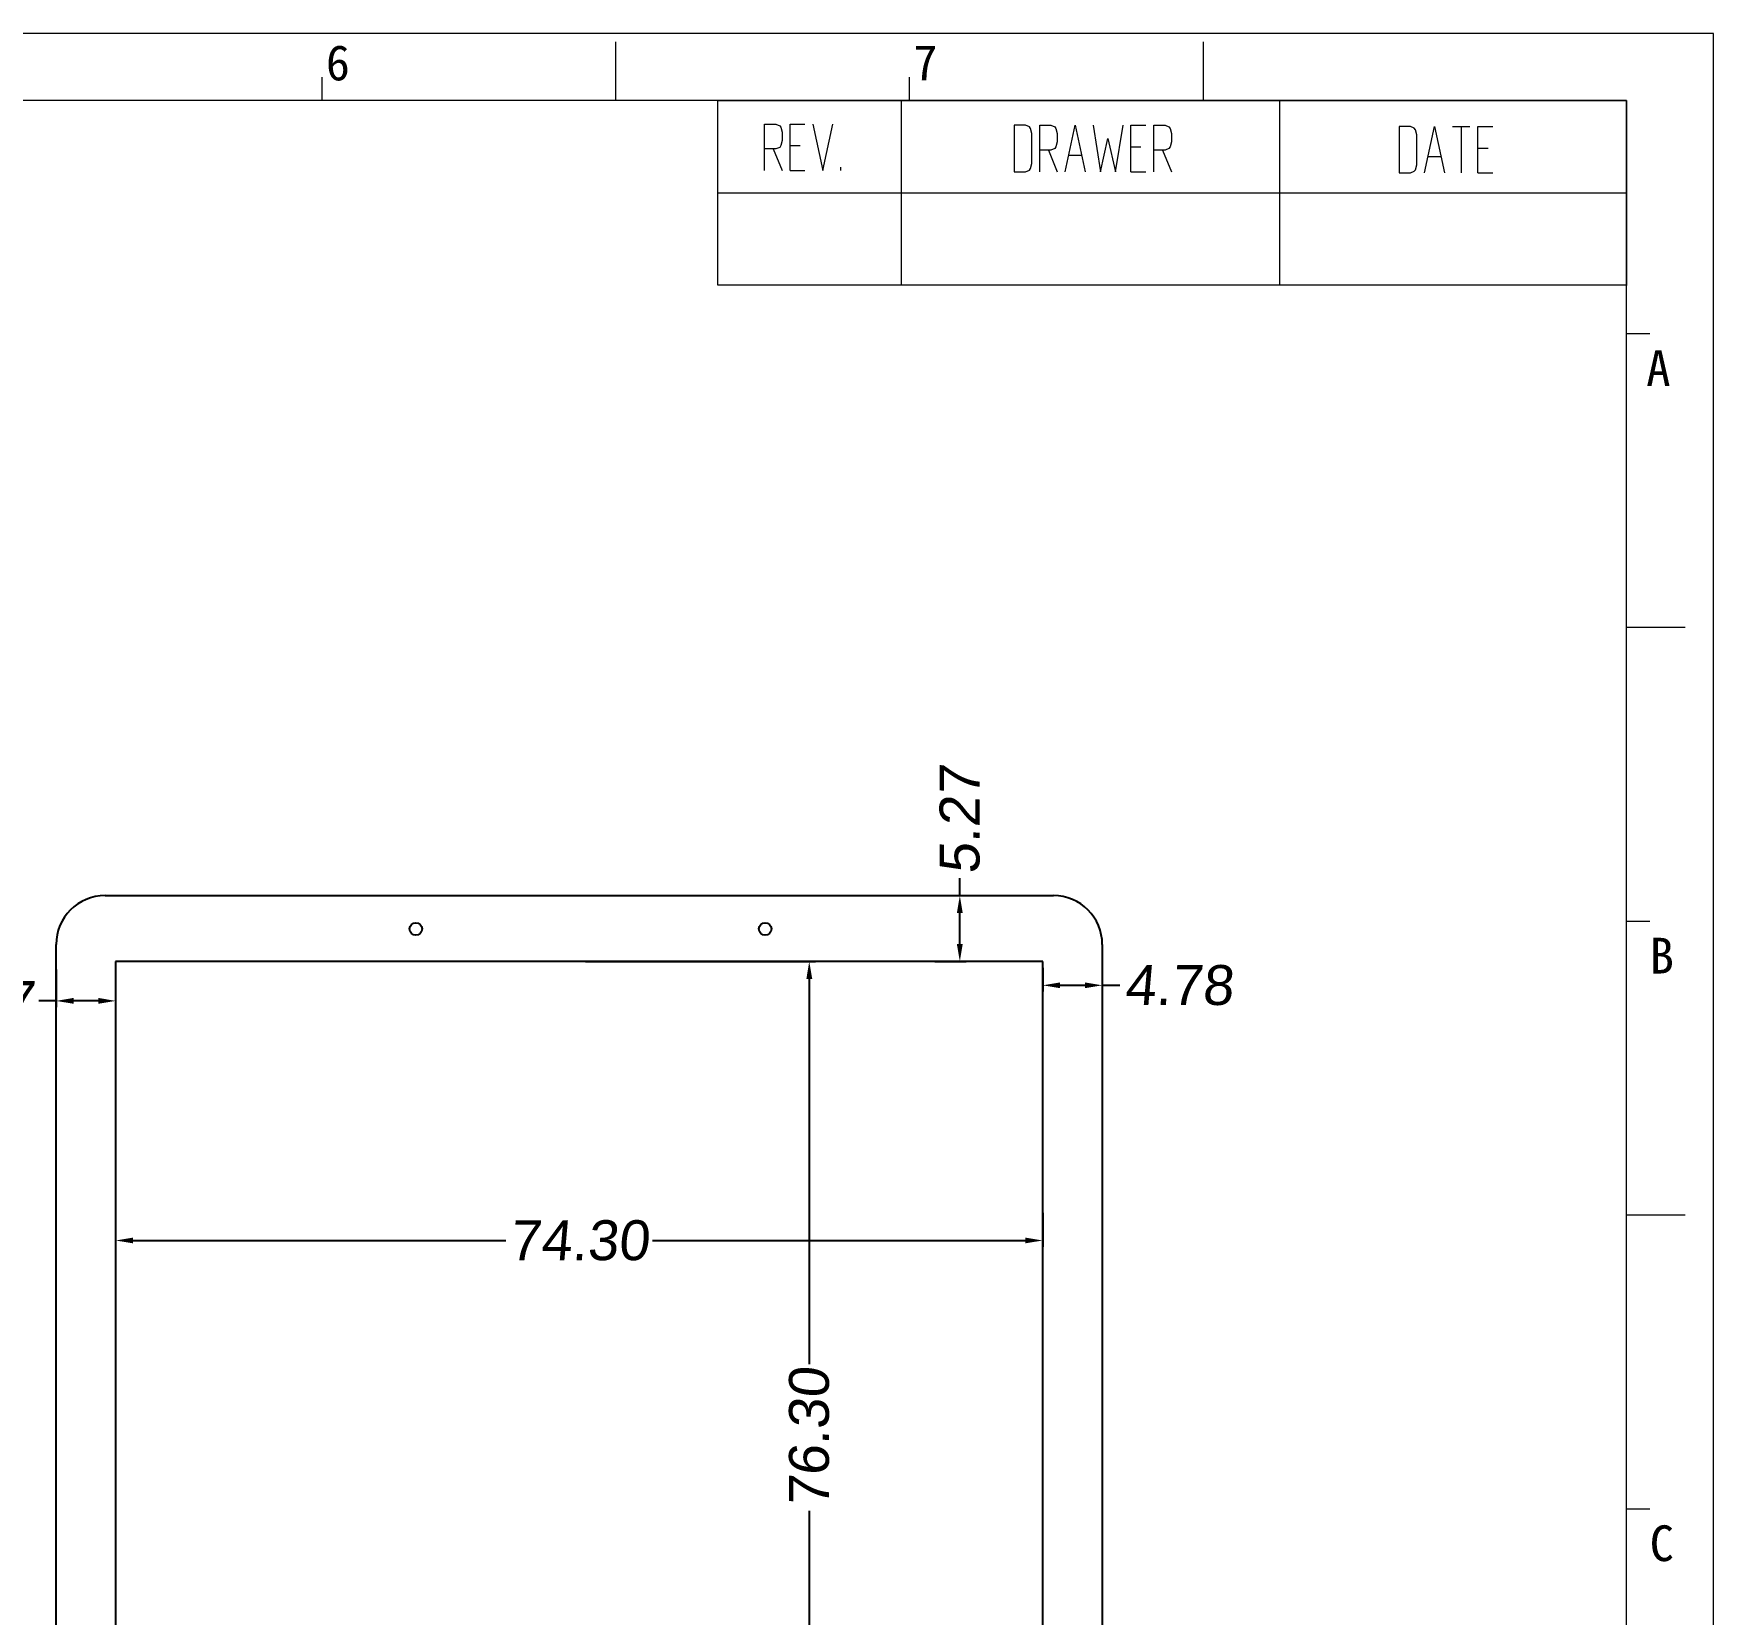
# Model space of a CAD drawing. Extents: x -144 to 4730, y -3845 to 502.
# Drawn here: x 1469.1 to 1603.7, y -3445.2 to -3318.5 of the extents above; entities that cross this region are included whole.
import ezdxf

# ---------------------------------------------------------------- set-up
doc = ezdxf.new("R2010")
doc.units = 0
doc.header["$LTSCALE"] = 15
doc.header["$MEASUREMENT"] = 0
doc.layers.get('0').update_dxf_attribs({"linetype": 'CONTINUOUS'})
doc.layers.get('Defpoints').update_dxf_attribs({"linetype": 'CONTINUOUS'})
doc.layers.add('02___PRT_ALL_AXES', color=7, linetype='CONTINUOUS')
doc.layers.add('Grid', color=7, linetype='CONTINUOUS')
doc.layers.add('轮廊线', color=7, linetype='CONTINUOUS', lineweight=13)
doc.styles.get("Standard").update_dxf_attribs({"font": 'txt', "width": 0.8})
doc.styles.add('标准', font='arial.ttf', dxfattribs={"oblique": 5})
doc.dimstyles.new('MSTD', dxfattribs={"dimtxt": 3.2, "dimasz": 1.4, "dimexe": 0.5, "dimexo": 0.5, "dimgap": 0.5, "dimtad": 0, "dimzin": 1, "dimdsep": 46, "dimtxsty": '标准', "dimcen": 0, "dimclrd": 5, "dimclre": 5, "dimclrt": 3, "dimadec": 1, "dimazin": 2, "dimtfac": 0.5, "dimtmove": 0, "dimatfit": 3, "dimfxl": 0, "dimlwd": -1, "dimarcsym": 0})

# ---------------------------------------------------------------- blocks, each defined once
blk = doc.blocks.new('A4h')
at = {"layer": '轮廊线', "color": 7, "lineweight": 13}
for p, q in [((0, 175.716), (-257.518, 175.716)), ((0, 0), (0, 175.716)), ((-60.738, 172.01), (-60.738, 175.262)), ((-28.223, 172.01), (-28.223, 175.262)), ((-76.996, 172.01), (-76.996, 173.311)), ((-44.481, 172.01), (-44.481, 173.311)), ((-4.813, 172.01), (-252.81, 172.01)), ((-4.813, 3.706), (-4.813, 172.01)), ((-4.813, 159.12), (-3.512, 159.12)), ((-4.813, 142.863), (-1.561, 142.863)), ((-4.813, 126.605), (-3.512, 126.605)), ((-4.813, 110.348), (-1.561, 110.348)), ((-4.813, 94.091), (-3.512, 94.091))]:
    blk.add_line(p, q, dxfattribs=at)
at = {"layer": '轮廊线', "color": 7}
for s, height, p in [('6', 1.951, (-76.788, 173.127)), ('7', 1.951, (-44.273, 173.127)), ('A', 1.977, (-3.718, 156.219)), ('B', 1.977, (-3.529, 123.704)), ('C', 1.977, (-3.529, 91.19))]:
    blk.add_text(s, height=height, dxfattribs=at).set_placement(p)
blk = doc.blocks.new('RE')
at = {"layer": 'Grid', "color": 7, "linetype": 'Continuous', "lineweight": 18}
for p, q in [((-58.48, -11.89), (-58.48, 0)), ((-46.65, -11.89), (-46.65, 0)), ((-22.3, -11.89), (-22.3, 0)), ((-55.47, -4.51), (-55.47, -1.51)), ((-55.47, -1.51), (-54.75, -1.51)), ((-54.75, -1.51), (-54.5, -1.62)), ((-54.5, -1.62), (-54.42, -1.72)), ((-54.42, -1.72), (-54.34, -2.04)), ((-54.34, -2.04), (-54.34, -2.58)), ((-53.83, -4.51), (-53.83, -1.51)), ((-53.83, -1.51), (-52.87, -1.51)), ((-52.36, -1.51), (-51.72, -4.51)), ((-51.72, -4.51), (-51.07, -1.51)), ((-39.4, -1.59), (-39.4, -4.59)), ((-38.67, -1.59), (-39.4, -1.59)), ((-38.43, -1.7), (-38.67, -1.59)), ((-38.35, -1.8), (-38.43, -1.7)), ((-38.27, -2.12), (-38.35, -1.8)), ((-38.27, -4.05), (-38.27, -2.12)), ((-37.76, -4.59), (-37.76, -1.59)), ((-37.76, -1.59), (-37.04, -1.59)), ((-37.04, -1.59), (-36.8, -1.7)), ((-36.8, -1.7), (-36.72, -1.8)), ((-36.72, -1.8), (-36.64, -2.12)), ((-36.64, -2.12), (-36.64, -2.66)), ((-36.13, -4.59), (-35.48, -1.59)), ((-35.48, -1.59), (-34.84, -4.59)), ((-34.33, -1.59), (-33.85, -4.59)), ((-32.89, -4.59), (-32.4, -1.59)), ((-31.89, -4.59), (-31.89, -1.59)), ((-31.89, -1.59), (-30.93, -1.59)), ((-30.42, -4.59), (-30.42, -1.59)), ((-30.42, -1.59), (-29.69, -1.59)), ((-29.69, -1.59), (-29.45, -1.7)), ((-29.45, -1.7), (-29.37, -1.8)), ((-29.37, -1.8), (-29.29, -2.12)), ((-29.29, -2.12), (-29.29, -2.66)), ((-13.9, -1.66), (-14.62, -1.66)), ((-14.62, -1.66), (-14.62, -4.66)), ((-13.66, -1.77), (-13.9, -1.66)), ((-13.58, -1.88), (-13.66, -1.77)), ((-13.5, -2.2), (-13.58, -1.88)), ((-12.99, -4.66), (-12.35, -1.66)), ((-12.35, -1.66), (-11.7, -4.66)), ((-11.19, -1.66), (-10.07, -1.66)), ((-10.63, -1.66), (-10.63, -4.66)), ((-9.56, -1.66), (-8.59, -1.66)), ((-9.56, -4.66), (-9.56, -1.66)), ((-54.75, -3.11), (-55.47, -3.11)), ((-54.91, -3.11), (-54.34, -4.51)), ((-54.5, -3.01), (-54.75, -3.11)), ((-54.42, -2.9), (-54.5, -3.01)), ((-54.34, -2.58), (-54.42, -2.9)), ((-53.83, -2.9), (-53.19, -2.9)), ((-37.04, -3.19), (-37.76, -3.19)), ((-37.2, -3.19), (-36.64, -4.59)), ((-36.8, -3.09), (-37.04, -3.19)), ((-36.72, -2.98), (-36.8, -3.09)), ((-36.64, -2.66), (-36.72, -2.98)), ((-33.85, -4.59), (-33.37, -2.44)), ((-33.37, -2.44), (-32.89, -4.59)), ((-31.89, -2.98), (-31.25, -2.98)), ((-29.69, -3.19), (-30.42, -3.19)), ((-29.86, -3.19), (-29.29, -4.59)), ((-29.45, -3.09), (-29.69, -3.19)), ((-29.37, -2.98), (-29.45, -3.09)), ((-29.29, -2.66), (-29.37, -2.98)), ((-13.5, -4.13), (-13.5, -2.2)), ((-9.56, -3.06), (-8.91, -3.06)), ((-50.56, -4.51), (-50.56, -4.29)), ((-38.35, -4.37), (-38.27, -4.05)), ((-35.89, -3.52), (-35.08, -3.52)), ((-13.58, -4.45), (-13.5, -4.13)), ((-12.75, -3.59), (-11.94, -3.59)), ((-53.83, -4.51), (-52.87, -4.51)), ((-39.4, -4.59), (-38.67, -4.59)), ((-38.67, -4.59), (-38.43, -4.48)), ((-38.43, -4.48), (-38.35, -4.37)), ((-31.89, -4.59), (-30.93, -4.59)), ((-14.62, -4.66), (-13.9, -4.66)), ((-13.9, -4.66), (-13.66, -4.55)), ((-13.66, -4.55), (-13.58, -4.45)), ((-9.56, -4.66), (-8.59, -4.66)), ((0, -5.95), (-58.48, -5.95)), ((0, -11.89), (-58.48, -11.89))]:
    blk.add_line(p, q, dxfattribs=at)
blk = doc.blocks.new('*D352')
at = {"color": 5, "lineweight": -2}
for p, q in [((1470.89, -3393.55), (1470.89, -3396.56)), ((1475.66, -3393.4), (1475.66, -3396.56))]:
    blk.add_line(p, q, dxfattribs=at)
at = {"color": 5}
for p, q in [((1470.89, -3396.06), (1469.49, -3396.06)), ((1474.26, -3396.06), (1472.29, -3396.06))]:
    blk.add_line(p, q, dxfattribs=at)
for points in [[(1472.29, -3396.29), (1472.29, -3395.82), (1470.89, -3396.06)], [(1474.26, -3395.82), (1474.26, -3396.29), (1475.66, -3396.06)]]:
    blk.add_solid(points, dxfattribs=at)
at = {"layer": 'Defpoints', "color": 0, "lineweight": -3}
for p in [(1470.89, -3393.05), (1475.66, -3392.9), (1470.89, -3396.06)]:
    blk.add_point(p, dxfattribs=at)
at = {"color": 3, "lineweight": -2, "insert": (1464.77, -3396.06), "char_height": 3.2, "attachment_point": 5, "style": '标准'}
blk.add_mtext('4.77', dxfattribs=at)
blk = doc.blocks.new('*D353')
at = {"color": 5, "lineweight": -2}
for p, q in [((1549.96, -3393.4), (1549.96, -3395.31)), ((1554.74, -3393.55), (1554.74, -3395.31))]:
    blk.add_line(p, q, dxfattribs=at)
at = {"color": 5}
for p, q in [((1551.36, -3394.81), (1553.34, -3394.81)), ((1554.74, -3394.81), (1556.14, -3394.81))]:
    blk.add_line(p, q, dxfattribs=at)
for points in [[(1551.36, -3395.04), (1551.36, -3394.58), (1549.96, -3394.81)], [(1553.34, -3394.58), (1553.34, -3395.04), (1554.74, -3394.81)]]:
    blk.add_solid(points, dxfattribs=at)
at = {"layer": 'Defpoints', "color": 0, "lineweight": -3}
for p in [(1549.96, -3392.9), (1554.74, -3393.05), (1554.74, -3394.81)]:
    blk.add_point(p, dxfattribs=at)
at = {"color": 3, "lineweight": -2, "insert": (1560.86, -3394.81), "char_height": 3.2, "attachment_point": 5, "style": '标准'}
blk.add_mtext('4.78', dxfattribs=at)
blk = doc.blocks.new('*D354')
at = {"color": 5}
for p, q in [((1543.32, -3387.62), (1543.32, -3386.22)), ((1543.32, -3391.5), (1543.32, -3389.02))]:
    blk.add_line(p, q, dxfattribs=at)
at = {"color": 5, "lineweight": -2}
for p, q in [((1541.67, -3387.62), (1543.82, -3387.62)), ((1541.32, -3392.9), (1543.82, -3392.9))]:
    blk.add_line(p, q, dxfattribs=at)
at = {"color": 5}
for points in [[(1543.08, -3389.02), (1543.55, -3389.02), (1543.32, -3387.62)], [(1543.55, -3391.5), (1543.08, -3391.5), (1543.32, -3392.9)]]:
    blk.add_solid(points, dxfattribs=at)
at = {"layer": 'Defpoints', "color": 0, "lineweight": -3}
for p in [(1541.17, -3387.62), (1543.32, -3387.62), (1540.82, -3392.9)]:
    blk.add_point(p, dxfattribs=at)
at = {"color": 3, "lineweight": -2, "insert": (1543.32, -3381.56), "char_height": 3.2, "attachment_point": 5, "rotation": 90, "style": '标准'}
blk.add_mtext('5.27', dxfattribs=at)
blk = doc.blocks.new('*D367')
at = {"color": 5, "lineweight": -2}
for p, q in [((1475.66, -3410.59), (1475.66, -3415.76)), ((1549.96, -3413.05), (1549.96, -3415.76))]:
    blk.add_line(p, q, dxfattribs=at)
at = {"color": 5}
for p, q in [((1477.06, -3415.26), (1506.93, -3415.26)), ((1518.69, -3415.26), (1548.56, -3415.26))]:
    blk.add_line(p, q, dxfattribs=at)
for points in [[(1477.06, -3415.49), (1477.06, -3415.03), (1475.66, -3415.26)], [(1548.56, -3415.03), (1548.56, -3415.49), (1549.96, -3415.26)]]:
    blk.add_solid(points, dxfattribs=at)
at = {"layer": 'Defpoints', "color": 0, "lineweight": -3}
for p in [(1475.66, -3410.09), (1549.96, -3412.55), (1549.96, -3415.26)]:
    blk.add_point(p, dxfattribs=at)
at = {"color": 3, "lineweight": -2, "insert": (1512.81, -3415.26), "char_height": 3.2, "attachment_point": 5, "style": '标准'}
blk.add_mtext('74.30', dxfattribs=at)
blk = doc.blocks.new('*D368')
at = {"color": 5, "lineweight": -2}
for p, q in [((1513.31, -3392.9), (1531.75, -3392.9)), ((1488.77, -3469.2), (1531.75, -3469.2))]:
    blk.add_line(p, q, dxfattribs=at)
at = {"color": 5}
for p, q in [((1531.25, -3394.3), (1531.25, -3425.16)), ((1531.25, -3436.93), (1531.25, -3467.8))]:
    blk.add_line(p, q, dxfattribs=at)
for points in [[(1531.02, -3394.3), (1531.49, -3394.3), (1531.25, -3392.9)], [(1531.49, -3467.8), (1531.02, -3467.8), (1531.25, -3469.2)]]:
    blk.add_solid(points, dxfattribs=at)
at = {"layer": 'Defpoints', "color": 0, "lineweight": -3}
for p in [(1512.81, -3392.9), (1488.27, -3469.2), (1531.25, -3469.2)]:
    blk.add_point(p, dxfattribs=at)
at = {"color": 3, "lineweight": -2, "insert": (1531.25, -3431.05), "char_height": 3.2, "attachment_point": 5, "rotation": 90, "style": '标准'}
blk.add_mtext('76.30', dxfattribs=at)

msp = doc.modelspace()

# ---------------------------------------------------------------- linework, layer by layer
at = {"color": 7, "linetype": 'Continuous'}
for p, q in [((1474.813, -3387.62), (1550.813, -3387.62)), ((1470.888, -3467.545), (1470.888, -3391.545)), ((1554.738, -3391.545), (1554.738, -3467.545)), ((1475.658, -3392.895), (1475.658, -3469.195)), ((1549.958, -3392.895), (1475.658, -3392.895)), ((1549.958, -3469.195), (1549.958, -3392.895))]:
    msp.add_line(p, q, dxfattribs=at)
for centre, start, end in [((1474.813, -3391.545), 90, 180), ((1550.813, -3391.545), 0, 90)]:
    msp.add_arc(centre, 3.925, start, end, dxfattribs=at)
at = {"layer": '02___PRT_ALL_AXES', "color": 7, "linetype": 'Continuous'}
for centre in [(1499.713, -3390.295), (1527.713, -3390.295)]:
    msp.add_circle(centre, 0.5, dxfattribs=at)
at = {"layer": 'Grid', "color": 7, "linetype": 'Continuous', "lineweight": 18}
for p, q in [((1523.927, -3323.907), (1596.746, -3323.907)), ((1596.746, -3323.907), (1596.746, -3338.716))]:
    msp.add_line(p, q, dxfattribs=at)

# ---------------------------------------------------------------- block references
at = {"xscale": 1.245261896625095, "yscale": 1.245261896626584, "zscale": 1.245261896626578}
msp.add_blockref('RE', (1596.746, -3323.907), dxfattribs=at)
at = {"layer": '轮廊线', "ltscale": 0.5, "xscale": 1.448249236796528, "yscale": 1.448249236794847, "zscale": 1.44824923679417}
msp.add_blockref('A4h', (1603.716, -3573.02), dxfattribs=at)

# ---------------------------------------------------------------- dimensions: what is measured, and where the dimension line sits
for base, p1, p2, picture, middle in [((1543.317068313, -3387.620268513), (1540.81651395, -3392.895268513), (1541.17151395, -3387.620268513), '*D354', (1543.317068313, -3381.564197572)), ((1531.253, -3469.195), (1512.808, -3392.895), (1488.272, -3469.195), '*D368', (1531.253, -3431.045))]:
    dim = msp.add_linear_dim(base=base, p1=p1, p2=p2, angle=90, dimstyle='MSTD')
    dim.commit()
    dim.dimension.update_dxf_attribs({"geometry": picture, "text_midpoint": middle})
for base, p1, p2, picture, middle in [((1554.738, -3394.81), (1549.958, -3392.895), (1554.738, -3393.045), '*D353', (1560.861, -3394.81)), ((1470.888, -3396.057), (1475.658, -3392.895), (1470.888, -3393.045), '*D352', (1464.767, -3396.057)), ((1549.958, -3415.259), (1475.658, -3410.088), (1549.958, -3412.55), '*D367', (1512.808, -3415.259))]:
    dim = msp.add_linear_dim(base=base, p1=p1, p2=p2, dimstyle='MSTD')
    dim.commit()
    dim.dimension.update_dxf_attribs({"geometry": picture, "text_midpoint": middle})

doc.saveas('drawing.dxf')
